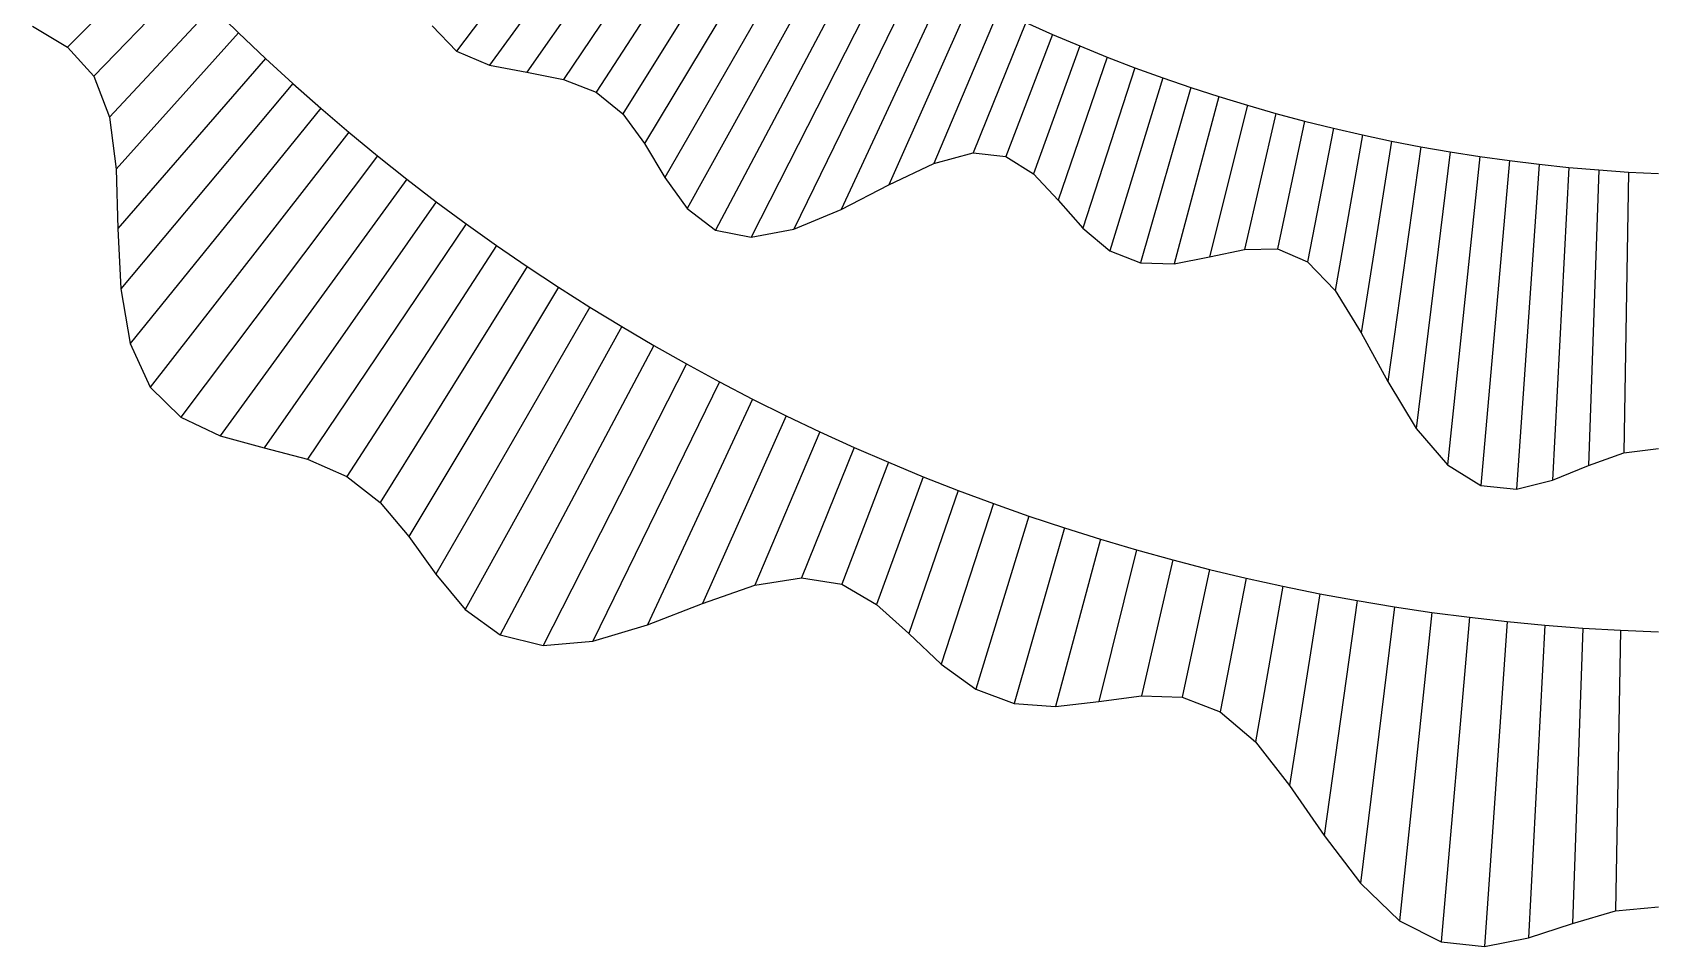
# Model space of a CAD drawing. Header units: metres. Extents: x -31 to 28.6, y -27.3 to 29.4.
# Drawn here: x -17.75 to -0.01, y -27.18 to -17.21 of the extents above; entities that cross this region are included whole.
import ezdxf

# ---------------------------------------------------------------- set-up
doc = ezdxf.new("R2010")
doc.units = ezdxf.units.M
for name, color, linetype in [('Fill', 3, 'Continuous'), ('Inner', 2, 'Continuous'), ('Outer', 1, 'Continuous')]:
    doc.layers.add(name, color=color, linetype=linetype)

msp = doc.modelspace()

# ---------------------------------------------------------------- linework, layer by layer
at = {"layer": 'Fill'}
for p, q in [((-10.975, -14.564), (-13.124, -17.416)), ((-10.727, -14.765), (-12.763, -17.567)), ((-10.476, -14.961), (-12.355, -17.645)), ((-10.221, -15.153), (-11.954, -17.722)), ((-9.962, -15.341), (-11.599, -17.861)), ((-9.7, -15.524), (-11.308, -18.097)), ((-9.435, -15.703), (-11.07, -18.423)), ((-9.167, -15.877), (-10.85, -18.792)), ((-8.895, -16.047), (-10.605, -19.132)), ((-8.62, -16.212), (-10.297, -19.366)), ((-16.352, -16.352), (-17.37, -17.37)), ((-8.342, -16.372), (-9.907, -19.444)), ((-16.074, -16.645), (-17.082, -17.689)), ((-8.061, -16.528), (-9.441, -19.357)), ((-7.777, -16.679), (-8.925, -19.141)), ((-7.491, -16.824), (-8.402, -18.872)), ((-15.79, -16.933), (-16.91, -18.134)), ((-7.201, -16.965), (-7.912, -18.64)), ((-6.909, -17.101), (-7.484, -18.523)), ((-15.502, -17.216), (-16.839, -18.701)), ((-6.615, -17.232), (-7.126, -18.563)), ((-6.318, -17.358), (-6.825, -18.753)), ((-15.208, -17.495), (-16.819, -19.348)), ((-6.018, -17.479), (-6.556, -19.041)), ((-5.717, -17.595), (-6.286, -19.347)), ((-5.413, -17.705), (-5.99, -19.593)), ((-14.909, -17.768), (-16.788, -20.008)), ((-5.107, -17.81), (-5.656, -19.724)), ((-4.799, -17.91), (-5.287, -19.733)), ((-14.605, -18.036), (-16.685, -20.604)), ((-4.489, -18.004), (-4.902, -19.659)), ((-4.177, -18.094), (-4.52, -19.577)), ((-3.864, -18.177), (-4.16, -19.572)), ((-3.549, -18.256), (-3.832, -19.714)), ((-14.297, -18.299), (-16.469, -21.079)), ((-3.232, -18.328), (-3.531, -20.027)), ((-2.914, -18.396), (-3.245, -20.486)), ((-13.984, -18.557), (-16.133, -21.409)), ((-2.594, -18.457), (-2.954, -21.019)), ((-2.273, -18.514), (-2.644, -21.531)), ((-1.951, -18.564), (-2.305, -21.928)), ((-1.628, -18.609), (-1.938, -22.152)), ((-1.304, -18.649), (-1.552, -22.194)), ((-0.979, -18.683), (-1.158, -22.095)), ((-0.653, -18.711), (-0.766, -21.933)), ((-0.327, -18.733), (-0.38, -21.795)), ((-13.666, -18.81), (-15.702, -21.612)), ((-13.344, -19.057), (-15.223, -21.741)), ((-13.017, -19.298), (-14.75, -21.867)), ((-12.686, -19.534), (-14.322, -22.054)), ((-12.35, -19.764), (-13.958, -22.337)), ((-12.01, -19.989), (-13.645, -22.709)), ((-11.667, -20.207), (-13.35, -23.122)), ((-11.319, -20.42), (-13.029, -23.505)), ((-10.967, -20.627), (-12.645, -23.781)), ((-10.612, -20.827), (-12.177, -23.899)), ((-10.253, -21.022), (-11.633, -23.85)), ((-9.89, -21.21), (-11.039, -23.672)), ((-9.524, -21.392), (-10.436, -23.439)), ((-9.155, -21.568), (-9.866, -23.242)), ((-8.782, -21.737), (-9.357, -23.159)), ((-8.407, -21.9), (-8.917, -23.231)), ((-8.028, -22.057), (-8.536, -23.451)), ((-7.646, -22.207), (-8.184, -23.768)), ((-7.262, -22.35), (-7.831, -24.102)), ((-6.875, -22.486), (-7.452, -24.374)), ((-6.485, -22.616), (-7.034, -24.531)), ((-6.093, -22.74), (-6.582, -24.563)), ((-5.699, -22.856), (-6.111, -24.51)), ((-5.302, -22.965), (-5.644, -24.449)), ((-4.903, -23.068), (-5.2, -24.463)), ((-4.503, -23.164), (-4.786, -24.622)), ((-4.1, -23.252), (-4.4, -24.951)), ((-3.696, -23.334), (-4.027, -25.425)), ((-3.29, -23.409), (-3.65, -25.971)), ((-2.883, -23.476), (-3.253, -26.493)), ((-2.474, -23.537), (-2.827, -26.901)), ((-2.064, -23.59), (-2.374, -27.133)), ((-1.653, -23.637), (-1.901, -27.182)), ((-1.241, -23.676), (-1.42, -27.088)), ((-0.828, -23.708), (-0.94, -26.93)), ((-0.414, -23.732), (-0.468, -26.794))]:
    msp.add_line(p, q, dxfattribs=at)
at = {"layer": 'Inner'}
for p, q in [((-15.79, -16.933), (-15.502, -17.216)), ((-6.909, -17.101), (-6.615, -17.232)), ((-15.502, -17.216), (-15.208, -17.495)), ((-6.615, -17.232), (-6.318, -17.358)), ((-6.318, -17.358), (-6.018, -17.479)), ((-15.208, -17.495), (-14.909, -17.768)), ((-6.018, -17.479), (-5.717, -17.595)), ((-5.717, -17.595), (-5.413, -17.705)), ((-5.413, -17.705), (-5.107, -17.81)), ((-14.909, -17.768), (-14.605, -18.036)), ((-5.107, -17.81), (-4.799, -17.91)), ((-4.799, -17.91), (-4.489, -18.004)), ((-14.605, -18.036), (-14.297, -18.299)), ((-4.489, -18.004), (-4.177, -18.094)), ((-4.177, -18.094), (-3.864, -18.177)), ((-3.864, -18.177), (-3.549, -18.256)), ((-3.549, -18.256), (-3.232, -18.328)), ((-14.297, -18.299), (-13.984, -18.557)), ((-3.232, -18.328), (-2.914, -18.396)), ((-2.914, -18.396), (-2.594, -18.457)), ((-13.984, -18.557), (-13.666, -18.81)), ((-2.594, -18.457), (-2.273, -18.514)), ((-2.273, -18.514), (-1.951, -18.564)), ((-1.951, -18.564), (-1.628, -18.609)), ((-1.628, -18.609), (-1.304, -18.649)), ((-1.304, -18.649), (-0.979, -18.683)), ((-0.979, -18.683), (-0.653, -18.711)), ((-0.653, -18.711), (-0.327, -18.733)), ((-0.327, -18.733), (0, -18.75)), ((-13.666, -18.81), (-13.344, -19.057)), ((-13.344, -19.057), (-13.017, -19.298)), ((-13.017, -19.298), (-12.686, -19.534)), ((-12.686, -19.534), (-12.35, -19.764)), ((-12.35, -19.764), (-12.01, -19.989)), ((-12.01, -19.989), (-11.667, -20.207)), ((-11.667, -20.207), (-11.319, -20.42)), ((-11.319, -20.42), (-10.967, -20.627)), ((-10.967, -20.627), (-10.612, -20.827)), ((-10.612, -20.827), (-10.253, -21.022)), ((-10.253, -21.022), (-9.89, -21.21)), ((-9.89, -21.21), (-9.524, -21.392)), ((-9.524, -21.392), (-9.155, -21.568)), ((-9.155, -21.568), (-8.782, -21.737)), ((-8.782, -21.737), (-8.407, -21.9)), ((-8.407, -21.9), (-8.028, -22.057)), ((-8.028, -22.057), (-7.646, -22.207)), ((-7.646, -22.207), (-7.262, -22.35)), ((-7.262, -22.35), (-6.875, -22.486)), ((-6.875, -22.486), (-6.485, -22.616)), ((-6.485, -22.616), (-6.093, -22.74)), ((-6.093, -22.74), (-5.699, -22.856)), ((-5.699, -22.856), (-5.302, -22.965)), ((-5.302, -22.965), (-4.903, -23.068)), ((-4.903, -23.068), (-4.503, -23.164)), ((-4.503, -23.164), (-4.1, -23.252)), ((-4.1, -23.252), (-3.696, -23.334)), ((-3.696, -23.334), (-3.29, -23.409)), ((-3.29, -23.409), (-2.883, -23.476)), ((-2.883, -23.476), (-2.474, -23.537)), ((-2.474, -23.537), (-2.064, -23.59)), ((-2.064, -23.59), (-1.653, -23.637)), ((-1.653, -23.637), (-1.241, -23.676)), ((-1.241, -23.676), (-0.828, -23.708)), ((-0.828, -23.708), (-0.414, -23.732)), ((-0.414, -23.732), (0, -23.75))]:
    msp.add_line(p, q, dxfattribs=at)
at = {"layer": 'Outer'}
for p, q in [((-17.752, -17.143), (-17.37, -17.37)), ((-13.39, -17.139), (-13.124, -17.416)), ((-17.37, -17.37), (-17.082, -17.689)), ((-13.124, -17.416), (-12.763, -17.567)), ((-17.082, -17.689), (-16.91, -18.134)), ((-12.763, -17.567), (-12.355, -17.645)), ((-12.355, -17.645), (-11.954, -17.722)), ((-11.954, -17.722), (-11.599, -17.861)), ((-11.599, -17.861), (-11.308, -18.097)), ((-16.91, -18.134), (-16.839, -18.701)), ((-11.308, -18.097), (-11.07, -18.423)), ((-11.07, -18.423), (-10.85, -18.792)), ((-7.912, -18.64), (-7.484, -18.523)), ((-7.484, -18.523), (-7.126, -18.563)), ((-7.126, -18.563), (-6.825, -18.753)), ((-16.839, -18.701), (-16.819, -19.348)), ((-10.85, -18.792), (-10.605, -19.132)), ((-8.402, -18.872), (-7.912, -18.64)), ((-6.825, -18.753), (-6.556, -19.041)), ((-8.925, -19.141), (-8.402, -18.872)), ((-10.605, -19.132), (-10.297, -19.366)), ((-9.441, -19.357), (-8.925, -19.141)), ((-6.556, -19.041), (-6.286, -19.347)), ((-16.819, -19.348), (-16.788, -20.008)), ((-10.297, -19.366), (-9.907, -19.444)), ((-9.907, -19.444), (-9.441, -19.357)), ((-6.286, -19.347), (-5.99, -19.593)), ((-5.99, -19.593), (-5.656, -19.724)), ((-5.287, -19.733), (-4.902, -19.659)), ((-4.902, -19.659), (-4.52, -19.577)), ((-4.52, -19.577), (-4.16, -19.572)), ((-4.16, -19.572), (-3.832, -19.714)), ((-5.656, -19.724), (-5.287, -19.733)), ((-3.832, -19.714), (-3.531, -20.027)), ((-16.788, -20.008), (-16.685, -20.604)), ((-3.531, -20.027), (-3.245, -20.486)), ((-3.245, -20.486), (-2.954, -21.019)), ((-16.685, -20.604), (-16.469, -21.079)), ((-16.469, -21.079), (-16.133, -21.409)), ((-2.954, -21.019), (-2.644, -21.531)), ((-16.133, -21.409), (-15.702, -21.612)), ((-15.702, -21.612), (-15.223, -21.741)), ((-2.644, -21.531), (-2.305, -21.928)), ((-15.223, -21.741), (-14.75, -21.867)), ((-0.766, -21.933), (-0.38, -21.795)), ((-0.38, -21.795), (0, -21.75)), ((-14.75, -21.867), (-14.322, -22.054)), ((-2.305, -21.928), (-1.938, -22.152)), ((-1.158, -22.095), (-0.766, -21.933)), ((-14.322, -22.054), (-13.958, -22.337)), ((-1.938, -22.152), (-1.552, -22.194)), ((-1.552, -22.194), (-1.158, -22.095)), ((-13.958, -22.337), (-13.645, -22.709)), ((-13.645, -22.709), (-13.35, -23.122)), ((-13.35, -23.122), (-13.029, -23.505)), ((-9.866, -23.242), (-9.357, -23.159)), ((-9.357, -23.159), (-8.917, -23.231)), ((-8.917, -23.231), (-8.536, -23.451)), ((-10.436, -23.439), (-9.866, -23.242)), ((-13.029, -23.505), (-12.645, -23.781)), ((-11.039, -23.672), (-10.436, -23.439)), ((-8.536, -23.451), (-8.184, -23.768)), ((-11.633, -23.85), (-11.039, -23.672)), ((-8.184, -23.768), (-7.831, -24.102)), ((-12.645, -23.781), (-12.177, -23.899)), ((-12.177, -23.899), (-11.633, -23.85)), ((-7.831, -24.102), (-7.452, -24.374)), ((-7.452, -24.374), (-7.034, -24.531)), ((-6.111, -24.51), (-5.644, -24.449)), ((-5.644, -24.449), (-5.2, -24.463)), ((-5.2, -24.463), (-4.786, -24.622)), ((-7.034, -24.531), (-6.582, -24.563)), ((-6.582, -24.563), (-6.111, -24.51)), ((-4.786, -24.622), (-4.4, -24.951)), ((-4.4, -24.951), (-4.027, -25.425)), ((-4.027, -25.425), (-3.65, -25.971)), ((-3.65, -25.971), (-3.253, -26.493)), ((-3.253, -26.493), (-2.827, -26.901)), ((-0.468, -26.794), (0, -26.75)), ((-2.827, -26.901), (-2.374, -27.133)), ((-1.42, -27.088), (-0.94, -26.93)), ((-0.94, -26.93), (-0.468, -26.794)), ((-2.374, -27.133), (-1.901, -27.182)), ((-1.901, -27.182), (-1.42, -27.088))]:
    msp.add_line(p, q, dxfattribs=at)

doc.saveas('drawing.dxf')
